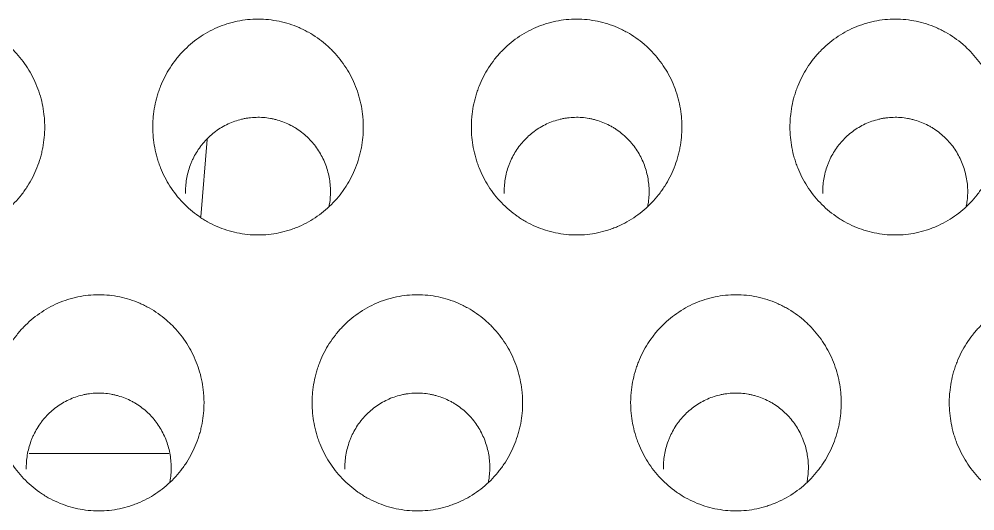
# Model space of a CAD drawing. Header units: inches. Extents: x 3778 to 56227, y -16914 to 35091.
# Drawn here: x 42850.59 to 42859.56, y -12653.51 to -12648.89 of the extents above; entities that cross this region are included whole.
import ezdxf

# ---------------------------------------------------------------- set-up
doc = ezdxf.new("R2010")
doc.units = ezdxf.units.IN
doc.header["$LTSCALE"] = 100
doc.header["$MEASUREMENT"] = 0
doc.layers.add('2-con', color=2, linetype='Continuous')
doc.layers.add('mark-B', color=2, linetype='Continuous', lineweight=20)

# ---------------------------------------------------------------- blocks, each defined once
blk = doc.blocks.new('무풍1WAY 대형')
at = {"layer": 'mark-B'}
for p, q in [((-166.6375, -425.9843), (-167.9483, -425.9843)), ((-168.2466, -428.2032), (-168.3062, -428.9289))]:
    blk.add_line(p, q, dxfattribs=at)
for points, knots in [([(-176.2529, -425.4454), (-176.3194, -425.4454), (-176.3847, -425.4522), (-176.481, -425.4723), (-176.5128, -425.4806), (-176.5601, -425.4956), (-176.5759, -425.5011), (-176.6068, -425.5127), (-176.6221, -425.5189), (-176.6975, -425.5516), (-176.7546, -425.5835), (-176.8354, -425.6401), (-176.8617, -425.6605), (-176.9115, -425.7033), (-176.9589, -425.7483), (-177.0016, -425.7976), (-177.0318, -425.8362), (-177.0416, -425.8493), (-177.0606, -425.8761), (-177.0698, -425.8898), (-177.114, -425.9591), (-177.1435, -426.0171), (-177.1794, -426.1077), (-177.1899, -426.1386), (-177.2036, -426.1857), (-177.2078, -426.2016), (-177.2154, -426.2335), (-177.2189, -426.2495), (-177.234, -426.3295), (-177.2401, -426.394), (-177.2401, -426.4753), (-177.2397, -426.4916), (-177.2382, -426.5242), (-177.237, -426.5406), (-177.2324, -426.5896), (-177.2278, -426.6218), (-177.2096, -426.7175), (-177.1916, -426.7797), (-177.1556, -426.8709), (-177.1419, -426.901), (-177.1122, -426.9592), (-177.096, -426.9874), (-177.0436, -427.0696), (-177.0035, -427.1209), (-176.9465, -427.1805), (-176.9348, -427.1922), (-176.911, -427.2148), (-176.8745, -427.2477), (-176.8101, -427.2977), (-176.7547, -427.3325), (-176.7117, -427.3566), (-176.6972, -427.3643), (-176.6675, -427.3791), (-176.6524, -427.386), (-176.5768, -427.4189), (-176.5144, -427.4387), (-176.418, -427.4589), (-176.3854, -427.464), (-176.3192, -427.4709), (-176.2863, -427.4726), (-176.1877, -427.4726), (-176.1225, -427.466), (-176.0414, -427.4492), (-176.0252, -427.4454), (-175.9932, -427.4371), (-175.9456, -427.4233), (-175.8689, -427.3946), (-175.8101, -427.3656), (-175.7526, -427.3335), (-175.7244, -427.3158), (-175.6435, -427.2593), (-175.594, -427.2168), (-175.5374, -427.1577), (-175.5264, -427.1456), (-175.5048, -427.1208), (-175.4943, -427.108), (-175.4638, -427.0692), (-175.4449, -427.0425), (-175.3923, -426.9602), (-175.3627, -426.9022), (-175.3324, -426.826), (-175.3267, -426.8106), (-175.3161, -426.7796), (-175.3014, -426.7329), (-175.2825, -426.6539), (-175.2734, -426.5897), (-175.2688, -426.5411), (-175.2676, -426.5248), (-175.2661, -426.4921), (-175.2657, -426.4757), (-175.2657, -426.3938), (-175.2718, -426.3293), (-175.2899, -426.2337), (-175.2974, -426.2021), (-175.3111, -426.1549), (-175.316, -426.1392), (-175.3266, -426.1082), (-175.3323, -426.0928), (-175.3623, -426.017), (-175.3918, -425.9592), (-175.4443, -425.8767), (-175.4631, -425.85), (-175.5038, -425.798), (-175.5253, -425.7732), (-175.5929, -425.7024), (-175.6423, -425.6598), (-175.7095, -425.6127), (-175.7232, -425.6035), (-175.7512, -425.5859), (-175.7655, -425.5774), (-175.8086, -425.5533), (-175.8379, -425.5387), (-175.9279, -425.4996), (-175.9904, -425.4795), (-176.1206, -425.4522), (-176.1864, -425.4454), (-176.2529, -425.4454)], [0, 0, 0, 0, 0.03125, 0.03125, 0.046875, 0.046875, 0.054688, 0.054688, 0.0625, 0.0625, 0.09375, 0.09375, 0.109375, 0.109375, 0.125, 0.140625, 0.140625, 0.148437, 0.148437, 0.15625, 0.15625, 0.1875, 0.1875, 0.203125, 0.203125, 0.210937, 0.210937, 0.21875, 0.21875, 0.25, 0.25, 0.257812, 0.257812, 0.265625, 0.265625, 0.28125, 0.28125, 0.3125, 0.3125, 0.328125, 0.328125, 0.34375, 0.34375, 0.375, 0.375, 0.382812, 0.382812, 0.390625, 0.40625, 0.421875, 0.421875, 0.429687, 0.429687, 0.4375, 0.4375, 0.46875, 0.46875, 0.484375, 0.484375, 0.5, 0.5, 0.53125, 0.53125, 0.539063, 0.539063, 0.546875, 0.5625, 0.578125, 0.578125, 0.59375, 0.59375, 0.625, 0.625, 0.632813, 0.632813, 0.640625, 0.640625, 0.65625, 0.65625, 0.6875, 0.6875, 0.695313, 0.695313, 0.703125, 0.71875, 0.734375, 0.734375, 0.742188, 0.742188, 0.75, 0.75, 0.78125, 0.78125, 0.796875, 0.796875, 0.804688, 0.804688, 0.8125, 0.8125, 0.84375, 0.84375, 0.859375, 0.859375, 0.875, 0.875, 0.90625, 0.90625, 0.914063, 0.914063, 0.921875, 0.921875, 0.9375, 0.9375, 0.96875, 0.96875, 1, 1, 1, 1]), ([(-173.2653, -425.4454), (-173.3318, -425.4454), (-173.3972, -425.4522), (-173.4935, -425.4723), (-173.5253, -425.4806), (-173.5726, -425.4956), (-173.5883, -425.5011), (-173.6193, -425.5127), (-173.6346, -425.5189), (-173.71, -425.5516), (-173.767, -425.5835), (-173.8479, -425.6401), (-173.8741, -425.6605), (-173.9239, -425.7033), (-173.9714, -425.7483), (-174.014, -425.7976), (-174.0443, -425.8362), (-174.0541, -425.8493), (-174.073, -425.8761), (-174.0822, -425.8898), (-174.1265, -425.9591), (-174.156, -426.0171), (-174.1919, -426.1077), (-174.2024, -426.1386), (-174.2161, -426.1857), (-174.2203, -426.2016), (-174.2279, -426.2335), (-174.2313, -426.2495), (-174.2465, -426.3295), (-174.2525, -426.394), (-174.2526, -426.4753), (-174.2522, -426.4916), (-174.2506, -426.5242), (-174.2495, -426.5406), (-174.2449, -426.5896), (-174.2403, -426.6218), (-174.2221, -426.7175), (-174.2041, -426.7797), (-174.168, -426.8709), (-174.1544, -426.901), (-174.1246, -426.9592), (-174.1085, -426.9874), (-174.056, -427.0696), (-174.0159, -427.1209), (-173.959, -427.1805), (-173.9473, -427.1922), (-173.9234, -427.2148), (-173.8869, -427.2477), (-173.8225, -427.2977), (-173.7672, -427.3325), (-173.7242, -427.3566), (-173.7096, -427.3643), (-173.6799, -427.3791), (-173.6649, -427.386), (-173.5892, -427.4189), (-173.5268, -427.4387), (-173.4304, -427.4589), (-173.3979, -427.464), (-173.3317, -427.4709), (-173.2987, -427.4726), (-173.2002, -427.4726), (-173.1349, -427.466), (-173.0539, -427.4492), (-173.0377, -427.4454), (-173.0056, -427.4371), (-172.9581, -427.4233), (-172.8813, -427.3946), (-172.8225, -427.3656), (-172.7651, -427.3335), (-172.7369, -427.3158), (-172.6559, -427.2593), (-172.6064, -427.2168), (-172.5499, -427.1577), (-172.5388, -427.1456), (-172.5173, -427.1208), (-172.5068, -427.108), (-172.4763, -427.0692), (-172.4574, -427.0425), (-172.4048, -426.9602), (-172.3751, -426.9022), (-172.3449, -426.826), (-172.3392, -426.8106), (-172.3286, -426.7796), (-172.3138, -426.7329), (-172.295, -426.6539), (-172.2858, -426.5897), (-172.2812, -426.5411), (-172.2801, -426.5248), (-172.2785, -426.4921), (-172.2781, -426.4757), (-172.2781, -426.3938), (-172.2842, -426.3293), (-172.3023, -426.2337), (-172.3099, -426.2021), (-172.3235, -426.1549), (-172.3284, -426.1392), (-172.3391, -426.1082), (-172.3447, -426.0928), (-172.3747, -426.017), (-172.4042, -425.9592), (-172.4567, -425.8767), (-172.4756, -425.85), (-172.5163, -425.798), (-172.5378, -425.7732), (-172.6054, -425.7024), (-172.6547, -425.6598), (-172.7219, -425.6127), (-172.7357, -425.6035), (-172.7637, -425.5859), (-172.7779, -425.5774), (-172.821, -425.5533), (-172.8504, -425.5387), (-172.9404, -425.4996), (-173.0029, -425.4795), (-173.133, -425.4522), (-173.1988, -425.4454), (-173.2653, -425.4454)], [0, 0, 0, 0, 0.03125, 0.03125, 0.046875, 0.046875, 0.054687, 0.054687, 0.0625, 0.0625, 0.09375, 0.09375, 0.109375, 0.109375, 0.125, 0.140625, 0.140625, 0.148438, 0.148438, 0.15625, 0.15625, 0.1875, 0.1875, 0.203125, 0.203125, 0.210938, 0.210938, 0.21875, 0.21875, 0.25, 0.25, 0.257813, 0.257813, 0.265625, 0.265625, 0.28125, 0.28125, 0.3125, 0.3125, 0.328125, 0.328125, 0.34375, 0.34375, 0.375, 0.375, 0.382813, 0.382813, 0.390625, 0.40625, 0.421875, 0.421875, 0.429688, 0.429688, 0.4375, 0.4375, 0.46875, 0.46875, 0.484375, 0.484375, 0.5, 0.5, 0.53125, 0.53125, 0.539063, 0.539063, 0.546875, 0.5625, 0.578125, 0.578125, 0.59375, 0.59375, 0.625, 0.625, 0.632813, 0.632813, 0.640625, 0.640625, 0.65625, 0.65625, 0.6875, 0.6875, 0.695313, 0.695313, 0.703125, 0.71875, 0.734375, 0.734375, 0.742188, 0.742188, 0.75, 0.75, 0.78125, 0.78125, 0.796875, 0.796875, 0.804688, 0.804688, 0.8125, 0.8125, 0.84375, 0.84375, 0.859375, 0.859375, 0.875, 0.875, 0.90625, 0.90625, 0.914063, 0.914063, 0.921875, 0.921875, 0.9375, 0.9375, 0.96875, 0.96875, 1, 1, 1, 1]), ([(-170.2778, -425.4454), (-170.3443, -425.4454), (-170.4096, -425.4522), (-170.5059, -425.4723), (-170.5378, -425.4806), (-170.585, -425.4956), (-170.6008, -425.5011), (-170.6317, -425.5127), (-170.647, -425.5189), (-170.7224, -425.5516), (-170.7795, -425.5835), (-170.8603, -425.6401), (-170.8866, -425.6605), (-170.9364, -425.7033), (-170.9838, -425.7483), (-171.0265, -425.7976), (-171.0567, -425.8362), (-171.0665, -425.8493), (-171.0855, -425.8761), (-171.0947, -425.8898), (-171.1389, -425.9591), (-171.1684, -426.0171), (-171.2043, -426.1077), (-171.2149, -426.1386), (-171.2285, -426.1857), (-171.2327, -426.2016), (-171.2404, -426.2335), (-171.2438, -426.2495), (-171.2589, -426.3295), (-171.265, -426.394), (-171.265, -426.4753), (-171.2646, -426.4916), (-171.2631, -426.5242), (-171.2619, -426.5406), (-171.2573, -426.5896), (-171.2527, -426.6218), (-171.2345, -426.7175), (-171.2165, -426.7797), (-171.1805, -426.8709), (-171.1668, -426.901), (-171.1371, -426.9592), (-171.1209, -426.9874), (-171.0685, -427.0696), (-171.0284, -427.1209), (-170.9714, -427.1805), (-170.9597, -427.1922), (-170.9359, -427.2148), (-170.8994, -427.2477), (-170.835, -427.2977), (-170.7796, -427.3325), (-170.7366, -427.3566), (-170.7221, -427.3643), (-170.6924, -427.3791), (-170.6773, -427.386), (-170.6017, -427.4189), (-170.5393, -427.4387), (-170.4429, -427.4589), (-170.4103, -427.464), (-170.3442, -427.4709), (-170.3112, -427.4726), (-170.2126, -427.4726), (-170.1474, -427.466), (-170.0664, -427.4492), (-170.0501, -427.4454), (-170.0181, -427.4371), (-169.9706, -427.4233), (-169.8938, -427.3946), (-169.835, -427.3656), (-169.7775, -427.3335), (-169.7493, -427.3158), (-169.6684, -427.2593), (-169.6189, -427.2168), (-169.5623, -427.1577), (-169.5513, -427.1456), (-169.5297, -427.1208), (-169.5192, -427.108), (-169.4887, -427.0692), (-169.4698, -427.0425), (-169.4172, -426.9602), (-169.3876, -426.9022), (-169.3574, -426.826), (-169.3516, -426.8106), (-169.341, -426.7796), (-169.3263, -426.7329), (-169.3074, -426.6539), (-169.2983, -426.5897), (-169.2937, -426.5411), (-169.2925, -426.5248), (-169.291, -426.4921), (-169.2906, -426.4757), (-169.2906, -426.3938), (-169.2967, -426.3293), (-169.3148, -426.2337), (-169.3223, -426.2021), (-169.336, -426.1549), (-169.3409, -426.1392), (-169.3515, -426.1082), (-169.3572, -426.0928), (-169.3872, -426.017), (-169.4167, -425.9592), (-169.4692, -425.8767), (-169.4881, -425.85), (-169.5287, -425.798), (-169.5502, -425.7732), (-169.6178, -425.7024), (-169.6672, -425.6598), (-169.7344, -425.6127), (-169.7481, -425.6035), (-169.7761, -425.5859), (-169.7904, -425.5774), (-169.8335, -425.5533), (-169.8628, -425.5387), (-169.9528, -425.4996), (-170.0153, -425.4795), (-170.1455, -425.4522), (-170.2113, -425.4454), (-170.2778, -425.4454)], [0, 0, 0, 0, 0.03125, 0.03125, 0.046875, 0.046875, 0.054688, 0.054688, 0.0625, 0.0625, 0.09375, 0.09375, 0.109375, 0.109375, 0.125, 0.140625, 0.140625, 0.148438, 0.148438, 0.15625, 0.15625, 0.1875, 0.1875, 0.203125, 0.203125, 0.210938, 0.210938, 0.21875, 0.21875, 0.25, 0.25, 0.257813, 0.257813, 0.265625, 0.265625, 0.28125, 0.28125, 0.3125, 0.3125, 0.328125, 0.328125, 0.34375, 0.34375, 0.375, 0.375, 0.382813, 0.382813, 0.390625, 0.40625, 0.421875, 0.421875, 0.429688, 0.429688, 0.4375, 0.4375, 0.46875, 0.46875, 0.484375, 0.484375, 0.5, 0.5, 0.53125, 0.53125, 0.539063, 0.539063, 0.546875, 0.5625, 0.578125, 0.578125, 0.59375, 0.59375, 0.625, 0.625, 0.632813, 0.632813, 0.640625, 0.640625, 0.65625, 0.65625, 0.6875, 0.6875, 0.695313, 0.695313, 0.703125, 0.71875, 0.734375, 0.734375, 0.742188, 0.742188, 0.75, 0.75, 0.78125, 0.78125, 0.796875, 0.796875, 0.804688, 0.804688, 0.8125, 0.8125, 0.84375, 0.84375, 0.859375, 0.859375, 0.875, 0.875, 0.90625, 0.90625, 0.914063, 0.914063, 0.921875, 0.921875, 0.9375, 0.9375, 0.96875, 0.96875, 1, 1, 1, 1]), ([(-167.2902, -425.4454), (-167.3567, -425.4454), (-167.4221, -425.4522), (-167.5184, -425.4723), (-167.5502, -425.4806), (-167.5975, -425.4956), (-167.6132, -425.5011), (-167.6442, -425.5127), (-167.6595, -425.5189), (-167.7349, -425.5516), (-167.7919, -425.5835), (-167.8728, -425.6401), (-167.899, -425.6605), (-167.9489, -425.7033), (-167.9963, -425.7483), (-168.0389, -425.7976), (-168.0692, -425.8362), (-168.079, -425.8493), (-168.0979, -425.8761), (-168.1071, -425.8898), (-168.1514, -425.9591), (-168.1809, -426.0171), (-168.2168, -426.1077), (-168.2273, -426.1386), (-168.241, -426.1857), (-168.2452, -426.2016), (-168.2528, -426.2335), (-168.2562, -426.2495), (-168.2714, -426.3295), (-168.2774, -426.394), (-168.2775, -426.4753), (-168.2771, -426.4916), (-168.2755, -426.5242), (-168.2744, -426.5406), (-168.2698, -426.5896), (-168.2652, -426.6218), (-168.247, -426.7175), (-168.229, -426.7797), (-168.1929, -426.8709), (-168.1793, -426.901), (-168.1495, -426.9592), (-168.1334, -426.9874), (-168.0809, -427.0696), (-168.0408, -427.1209), (-167.9839, -427.1805), (-167.9722, -427.1922), (-167.9483, -427.2148), (-167.9118, -427.2477), (-167.8474, -427.2977), (-167.7921, -427.3325), (-167.7491, -427.3566), (-167.7345, -427.3643), (-167.7049, -427.3791), (-167.6898, -427.386), (-167.6141, -427.4189), (-167.5517, -427.4387), (-167.4554, -427.4589), (-167.4228, -427.464), (-167.3566, -427.4709), (-167.3236, -427.4726), (-167.2251, -427.4726), (-167.1598, -427.466), (-167.0788, -427.4492), (-167.0626, -427.4454), (-167.0306, -427.4371), (-166.983, -427.4233), (-166.9063, -427.3946), (-166.8475, -427.3656), (-166.79, -427.3335), (-166.7618, -427.3158), (-166.6808, -427.2593), (-166.6313, -427.2168), (-166.5748, -427.1577), (-166.5637, -427.1456), (-166.5422, -427.1208), (-166.5317, -427.108), (-166.5012, -427.0692), (-166.4823, -427.0425), (-166.4297, -426.9602), (-166.4, -426.9022), (-166.3698, -426.826), (-166.3641, -426.8106), (-166.3535, -426.7796), (-166.3388, -426.7329), (-166.3199, -426.6539), (-166.3107, -426.5897), (-166.3061, -426.5411), (-166.305, -426.5248), (-166.3034, -426.4921), (-166.303, -426.4757), (-166.303, -426.3938), (-166.3091, -426.3293), (-166.3272, -426.2337), (-166.3348, -426.2021), (-166.3484, -426.1549), (-166.3534, -426.1392), (-166.364, -426.1082), (-166.3696, -426.0928), (-166.3996, -426.017), (-166.4291, -425.9592), (-166.4816, -425.8767), (-166.5005, -425.85), (-166.5412, -425.798), (-166.5627, -425.7732), (-166.6303, -425.7024), (-166.6796, -425.6598), (-166.7468, -425.6127), (-166.7606, -425.6035), (-166.7886, -425.5859), (-166.8028, -425.5774), (-166.8459, -425.5533), (-166.8753, -425.5387), (-166.9653, -425.4996), (-167.0278, -425.4795), (-167.1579, -425.4522), (-167.2237, -425.4454), (-167.2902, -425.4454)], [0, 0, 0, 0, 0.03125, 0.03125, 0.046875, 0.046875, 0.054688, 0.054688, 0.0625, 0.0625, 0.09375, 0.09375, 0.109375, 0.109375, 0.125, 0.140625, 0.140625, 0.148438, 0.148438, 0.15625, 0.15625, 0.1875, 0.1875, 0.203125, 0.203125, 0.210938, 0.210938, 0.21875, 0.21875, 0.25, 0.25, 0.257813, 0.257813, 0.265625, 0.265625, 0.28125, 0.28125, 0.3125, 0.3125, 0.328125, 0.328125, 0.34375, 0.34375, 0.375, 0.375, 0.382813, 0.382813, 0.390625, 0.40625, 0.421875, 0.421875, 0.429688, 0.429688, 0.4375, 0.4375, 0.46875, 0.46875, 0.484375, 0.484375, 0.5, 0.5, 0.53125, 0.53125, 0.539063, 0.539063, 0.546875, 0.5625, 0.578125, 0.578125, 0.59375, 0.59375, 0.625, 0.625, 0.632812, 0.632812, 0.640625, 0.640625, 0.65625, 0.65625, 0.6875, 0.6875, 0.695312, 0.695312, 0.703125, 0.71875, 0.734375, 0.734375, 0.742187, 0.742187, 0.75, 0.75, 0.78125, 0.78125, 0.796875, 0.796875, 0.804687, 0.804687, 0.8125, 0.8125, 0.84375, 0.84375, 0.859375, 0.859375, 0.875, 0.875, 0.90625, 0.90625, 0.914062, 0.914062, 0.921875, 0.921875, 0.9375, 0.9375, 0.96875, 0.96875, 1, 1, 1, 1]), ([(-173.9319, -425.7179), (-173.9331, -425.7243), (-173.9343, -425.7307), (-173.9425, -425.7812), (-173.9456, -425.8257), (-173.9439, -425.8931), (-173.9423, -425.9158), (-173.937, -425.9604), (-173.9333, -425.9824), (-173.9191, -426.0479), (-173.9056, -426.0906), (-173.8701, -426.174), (-173.8486, -426.2133), (-173.811, -426.2691), (-173.7975, -426.2871), (-173.7759, -426.3132), (-173.7684, -426.3218), (-173.7531, -426.3385), (-173.7453, -426.3467), (-173.7052, -426.3864), (-173.6704, -426.4148), (-173.6232, -426.4459), (-173.6136, -426.4519), (-173.5939, -426.4635), (-173.584, -426.469), (-173.5538, -426.4848), (-173.5127, -426.5037), (-173.4594, -426.522), (-173.4265, -426.5306), (-173.4043, -426.5357), (-173.3931, -426.538), (-173.3369, -426.5481), (-173.2918, -426.5514), (-173.2241, -426.5495), (-173.2015, -426.5477), (-173.1675, -426.5432), (-173.1562, -426.5414), (-173.1338, -426.5373), (-173.1227, -426.5349), (-173.0677, -426.5218), (-173.0252, -426.507), (-172.9636, -426.4783), (-172.9434, -426.4675), (-172.9044, -426.4443), (-172.8857, -426.4318), (-172.8316, -426.3917), (-172.7983, -426.3615), (-172.7602, -426.3194), (-172.7528, -426.3108), (-172.7384, -426.2934), (-172.7315, -426.2845), (-172.7115, -426.2574), (-172.6866, -426.2203), (-172.66, -426.171), (-172.6462, -426.1403), (-172.6374, -426.1195), (-172.6333, -426.1089), (-172.6139, -426.056), (-172.5914, -425.9699), (-172.5851, -425.8809), (-172.5861, -425.8357)], [0, 0, 0, 0, 0.008485, 0.008485, 0.06681, 0.06681, 0.095972, 0.095972, 0.125134, 0.125134, 0.183458, 0.183458, 0.241783, 0.241783, 0.270945, 0.270945, 0.285526, 0.285526, 0.300107, 0.300107, 0.358432, 0.358432, 0.373013, 0.373013, 0.387594, 0.387594, 0.416756, 0.445918, 0.460499, 0.460499, 0.47508, 0.47508, 0.533405, 0.533405, 0.562567, 0.562567, 0.577148, 0.577148, 0.591729, 0.591729, 0.650054, 0.650054, 0.679216, 0.679216, 0.708378, 0.708378, 0.766702, 0.766702, 0.781283, 0.781283, 0.795865, 0.795865, 0.825027, 0.854189, 0.86877, 0.86877, 0.883351, 0.883351, 0.941676, 1, 1, 1, 1]), ([(-170.9444, -425.7179), (-170.9456, -425.7243), (-170.9467, -425.7307), (-170.955, -425.7812), (-170.9581, -425.8257), (-170.9564, -425.8931), (-170.9548, -425.9158), (-170.9494, -425.9604), (-170.9457, -425.9824), (-170.9315, -426.0479), (-170.918, -426.0906), (-170.8825, -426.174), (-170.8611, -426.2133), (-170.8234, -426.2691), (-170.81, -426.2871), (-170.7884, -426.3132), (-170.7809, -426.3218), (-170.7656, -426.3385), (-170.7577, -426.3467), (-170.7177, -426.3864), (-170.6828, -426.4148), (-170.6356, -426.4459), (-170.626, -426.4519), (-170.6064, -426.4635), (-170.5964, -426.469), (-170.5662, -426.4848), (-170.5252, -426.5037), (-170.4718, -426.522), (-170.4389, -426.5306), (-170.4168, -426.5357), (-170.4056, -426.538), (-170.3493, -426.5481), (-170.3043, -426.5514), (-170.2365, -426.5495), (-170.2139, -426.5477), (-170.18, -426.5432), (-170.1687, -426.5414), (-170.1463, -426.5373), (-170.1352, -426.5349), (-170.0802, -426.5218), (-170.0376, -426.507), (-169.9761, -426.4783), (-169.9558, -426.4675), (-169.9169, -426.4443), (-169.8981, -426.4318), (-169.844, -426.3917), (-169.8107, -426.3615), (-169.7726, -426.3194), (-169.7652, -426.3108), (-169.7509, -426.2934), (-169.744, -426.2845), (-169.7239, -426.2574), (-169.699, -426.2203), (-169.6725, -426.171), (-169.6586, -426.1403), (-169.6499, -426.1195), (-169.6457, -426.1089), (-169.6263, -426.056), (-169.6039, -425.9699), (-169.5975, -425.8809), (-169.5986, -425.8357)], [0, 0, 0, 0, 0.008485, 0.008485, 0.06681, 0.06681, 0.095972, 0.095972, 0.125134, 0.125134, 0.183458, 0.183458, 0.241783, 0.241783, 0.270945, 0.270945, 0.285526, 0.285526, 0.300107, 0.300107, 0.358432, 0.358432, 0.373013, 0.373013, 0.387594, 0.387594, 0.416756, 0.445918, 0.460499, 0.460499, 0.47508, 0.47508, 0.533405, 0.533405, 0.562567, 0.562567, 0.577148, 0.577148, 0.591729, 0.591729, 0.650054, 0.650054, 0.679216, 0.679216, 0.708378, 0.708378, 0.766702, 0.766702, 0.781283, 0.781283, 0.795865, 0.795865, 0.825027, 0.854189, 0.86877, 0.86877, 0.883351, 0.883351, 0.941676, 1, 1, 1, 1]), ([(-167.9568, -425.7179), (-167.958, -425.7243), (-167.9592, -425.7307), (-167.9674, -425.7812), (-167.9705, -425.8257), (-167.9688, -425.8931), (-167.9672, -425.9158), (-167.9619, -425.9604), (-167.9582, -425.9824), (-167.944, -426.0479), (-167.9305, -426.0906), (-167.895, -426.174), (-167.8735, -426.2133), (-167.8359, -426.2691), (-167.8224, -426.2871), (-167.8008, -426.3132), (-167.7933, -426.3218), (-167.778, -426.3385), (-167.7702, -426.3467), (-167.7301, -426.3864), (-167.6953, -426.4148), (-167.6481, -426.4459), (-167.6385, -426.4519), (-167.6189, -426.4635), (-167.6089, -426.469), (-167.5787, -426.4848), (-167.5376, -426.5037), (-167.4843, -426.522), (-167.4514, -426.5306), (-167.4292, -426.5357), (-167.418, -426.538), (-167.3618, -426.5481), (-167.3167, -426.5514), (-167.249, -426.5495), (-167.2264, -426.5477), (-167.1924, -426.5432), (-167.1811, -426.5414), (-167.1587, -426.5373), (-167.1476, -426.5349), (-167.0926, -426.5218), (-167.0501, -426.507), (-166.9885, -426.4783), (-166.9683, -426.4675), (-166.9293, -426.4443), (-166.9106, -426.4318), (-166.8565, -426.3917), (-166.8232, -426.3615), (-166.7851, -426.3194), (-166.7777, -426.3108), (-166.7633, -426.2934), (-166.7564, -426.2845), (-166.7364, -426.2574), (-166.7115, -426.2203), (-166.6849, -426.171), (-166.6711, -426.1403), (-166.6623, -426.1195), (-166.6582, -426.1089), (-166.6388, -426.056), (-166.6163, -425.9699), (-166.61, -425.8809), (-166.611, -425.8357)], [0, 0, 0, 0, 0.008485, 0.008485, 0.06681, 0.06681, 0.095972, 0.095972, 0.125134, 0.125134, 0.183458, 0.183458, 0.241783, 0.241783, 0.270945, 0.270945, 0.285526, 0.285526, 0.300107, 0.300107, 0.358432, 0.358432, 0.373013, 0.373013, 0.387594, 0.387594, 0.416756, 0.445918, 0.460499, 0.460499, 0.47508, 0.47508, 0.533405, 0.533405, 0.562567, 0.562567, 0.577148, 0.577148, 0.591729, 0.591729, 0.650054, 0.650054, 0.679216, 0.679216, 0.708378, 0.708378, 0.766702, 0.766702, 0.781283, 0.781283, 0.795865, 0.795865, 0.825027, 0.854189, 0.86877, 0.86877, 0.883351, 0.883351, 0.941676, 1, 1, 1, 1]), ([(-174.7591, -428.0332), (-174.8256, -428.0332), (-174.8909, -428.04), (-174.9872, -428.06), (-175.019, -428.0683), (-175.0663, -428.0833), (-175.082, -428.0888), (-175.113, -428.1003), (-175.1282, -428.1065), (-175.2036, -428.1392), (-175.2607, -428.1711), (-175.3415, -428.2275), (-175.3677, -428.2479), (-175.4176, -428.2907), (-175.465, -428.3357), (-175.5077, -428.3849), (-175.5379, -428.4234), (-175.5477, -428.4365), (-175.5667, -428.4633), (-175.5759, -428.477), (-175.6201, -428.5462), (-175.6497, -428.6042), (-175.6856, -428.6947), (-175.6961, -428.7255), (-175.7098, -428.7726), (-175.714, -428.7885), (-175.7216, -428.8204), (-175.725, -428.8363), (-175.7402, -428.9163), (-175.7463, -428.9808), (-175.7463, -429.062), (-175.7459, -429.0783), (-175.7444, -429.1109), (-175.7432, -429.1273), (-175.7386, -429.1762), (-175.734, -429.2084), (-175.7158, -429.304), (-175.6978, -429.3662), (-175.6617, -429.4573), (-175.6481, -429.4873), (-175.6183, -429.5455), (-175.6021, -429.5737), (-175.5497, -429.6558), (-175.5096, -429.707), (-175.4526, -429.7666), (-175.4409, -429.7782), (-175.4171, -429.8008), (-175.3806, -429.8337), (-175.3162, -429.8837), (-175.2608, -429.9184), (-175.2178, -429.9425), (-175.2032, -429.9502), (-175.1736, -429.9648), (-175.1585, -429.9718), (-175.0829, -430.0046), (-175.0205, -430.0244), (-174.9242, -430.0445), (-174.8916, -430.0496), (-174.8254, -430.0565), (-174.7925, -430.0582), (-174.694, -430.0583), (-174.6287, -430.0516), (-174.5477, -430.0349), (-174.5315, -430.0311), (-174.4995, -430.0227), (-174.452, -430.009), (-174.3752, -429.9804), (-174.3165, -429.9514), (-174.259, -429.9194), (-174.2308, -429.9017), (-174.1499, -429.8453), (-174.1003, -429.8028), (-174.0438, -429.7438), (-174.0327, -429.7317), (-174.0112, -429.7069), (-174.0007, -429.6942), (-173.9702, -429.6554), (-173.9513, -429.6287), (-173.8986, -429.5465), (-173.869, -429.4886), (-173.8387, -429.4125), (-173.833, -429.397), (-173.8224, -429.366), (-173.8077, -429.3194), (-173.7888, -429.2405), (-173.7796, -429.1763), (-173.775, -429.1277), (-173.7739, -429.1115), (-173.7723, -429.0788), (-173.7719, -429.0624), (-173.7719, -428.9806), (-173.778, -428.9161), (-173.7962, -428.8206), (-173.8037, -428.789), (-173.8173, -428.7419), (-173.8223, -428.7262), (-173.8329, -428.6952), (-173.8386, -428.6798), (-173.8686, -428.604), (-173.8981, -428.5463), (-173.9506, -428.4639), (-173.9695, -428.4372), (-174.0102, -428.3853), (-174.0317, -428.3605), (-174.0993, -428.2898), (-174.1486, -428.2473), (-174.2159, -428.2002), (-174.2296, -428.1911), (-174.2576, -428.1735), (-174.2718, -428.165), (-174.3149, -428.1409), (-174.3443, -428.1264), (-174.4342, -428.0873), (-174.4967, -428.0673), (-174.6268, -428.04), (-174.6926, -428.0332), (-174.7591, -428.0332)], [0, 0, 0, 0, 0.03125, 0.03125, 0.046875, 0.046875, 0.054688, 0.054688, 0.0625, 0.0625, 0.09375, 0.09375, 0.109375, 0.109375, 0.125, 0.140625, 0.140625, 0.148438, 0.148438, 0.15625, 0.15625, 0.1875, 0.1875, 0.203125, 0.203125, 0.210937, 0.210937, 0.21875, 0.21875, 0.25, 0.25, 0.257812, 0.257812, 0.265625, 0.265625, 0.28125, 0.28125, 0.3125, 0.3125, 0.328125, 0.328125, 0.34375, 0.34375, 0.375, 0.375, 0.382812, 0.382812, 0.390625, 0.40625, 0.421875, 0.421875, 0.429687, 0.429687, 0.4375, 0.4375, 0.46875, 0.46875, 0.484375, 0.484375, 0.5, 0.5, 0.53125, 0.53125, 0.539062, 0.539062, 0.546875, 0.5625, 0.578125, 0.578125, 0.59375, 0.59375, 0.625, 0.625, 0.632812, 0.632812, 0.640625, 0.640625, 0.65625, 0.65625, 0.6875, 0.6875, 0.695312, 0.695312, 0.703125, 0.71875, 0.734375, 0.734375, 0.742187, 0.742187, 0.75, 0.75, 0.78125, 0.78125, 0.796875, 0.796875, 0.804687, 0.804687, 0.8125, 0.8125, 0.84375, 0.84375, 0.859375, 0.859375, 0.875, 0.875, 0.90625, 0.90625, 0.914062, 0.914062, 0.921875, 0.921875, 0.9375, 0.9375, 0.96875, 0.96875, 1, 1, 1, 1]), ([(-171.7716, -428.0332), (-171.838, -428.0332), (-171.9034, -428.04), (-171.9996, -428.06), (-172.0314, -428.0683), (-172.0787, -428.0833), (-172.0944, -428.0888), (-172.1254, -428.1003), (-172.1407, -428.1065), (-172.216, -428.1392), (-172.2731, -428.1711), (-172.3539, -428.2275), (-172.3802, -428.2479), (-172.43, -428.2907), (-172.4774, -428.3357), (-172.5201, -428.3849), (-172.5504, -428.4234), (-172.5602, -428.4365), (-172.5791, -428.4633), (-172.5884, -428.477), (-172.6326, -428.5462), (-172.6621, -428.6042), (-172.698, -428.6947), (-172.7086, -428.7255), (-172.7222, -428.7726), (-172.7265, -428.7885), (-172.7341, -428.8204), (-172.7375, -428.8363), (-172.7527, -428.9163), (-172.7587, -428.9808), (-172.7587, -429.062), (-172.7584, -429.0783), (-172.7568, -429.1109), (-172.7557, -429.1273), (-172.7511, -429.1762), (-172.7465, -429.2084), (-172.7282, -429.304), (-172.7102, -429.3662), (-172.6742, -429.4573), (-172.6605, -429.4873), (-172.6308, -429.5455), (-172.6146, -429.5737), (-172.5621, -429.6558), (-172.522, -429.707), (-172.4651, -429.7666), (-172.4533, -429.7782), (-172.4295, -429.8008), (-172.393, -429.8337), (-172.3286, -429.8837), (-172.2733, -429.9184), (-172.2303, -429.9425), (-172.2157, -429.9502), (-172.186, -429.9648), (-172.171, -429.9718), (-172.0953, -430.0046), (-172.033, -430.0244), (-171.9366, -430.0445), (-171.904, -430.0496), (-171.8379, -430.0565), (-171.8049, -430.0582), (-171.7064, -430.0583), (-171.6412, -430.0516), (-171.5602, -430.0349), (-171.544, -430.0311), (-171.512, -430.0227), (-171.4644, -430.009), (-171.3877, -429.9804), (-171.3289, -429.9514), (-171.2714, -429.9194), (-171.2432, -429.9017), (-171.1623, -429.8453), (-171.1128, -429.8028), (-171.0562, -429.7438), (-171.0452, -429.7317), (-171.0236, -429.7069), (-171.0131, -429.6942), (-170.9826, -429.6554), (-170.9637, -429.6287), (-170.9111, -429.5465), (-170.8814, -429.4886), (-170.8512, -429.4125), (-170.8455, -429.397), (-170.8349, -429.366), (-170.8201, -429.3194), (-170.8012, -429.2405), (-170.7921, -429.1763), (-170.7875, -429.1277), (-170.7863, -429.1115), (-170.7848, -429.0788), (-170.7844, -429.0624), (-170.7844, -428.9806), (-170.7905, -428.9161), (-170.8086, -428.8206), (-170.8161, -428.789), (-170.8298, -428.7419), (-170.8347, -428.7262), (-170.8453, -428.6952), (-170.851, -428.6798), (-170.881, -428.604), (-170.9105, -428.5463), (-170.9631, -428.4639), (-170.9819, -428.4372), (-171.0226, -428.3853), (-171.0441, -428.3605), (-171.1117, -428.2898), (-171.1611, -428.2473), (-171.2283, -428.2002), (-171.242, -428.1911), (-171.2701, -428.1735), (-171.2843, -428.165), (-171.3274, -428.1409), (-171.3567, -428.1264), (-171.4467, -428.0873), (-171.5092, -428.0673), (-171.6393, -428.04), (-171.7051, -428.0332), (-171.7716, -428.0332)], [0, 0, 0, 0, 0.03125, 0.03125, 0.046875, 0.046875, 0.054687, 0.054687, 0.0625, 0.0625, 0.09375, 0.09375, 0.109375, 0.109375, 0.125, 0.140625, 0.140625, 0.148437, 0.148437, 0.15625, 0.15625, 0.1875, 0.1875, 0.203125, 0.203125, 0.210937, 0.210937, 0.21875, 0.21875, 0.25, 0.25, 0.257812, 0.257812, 0.265625, 0.265625, 0.28125, 0.28125, 0.3125, 0.3125, 0.328125, 0.328125, 0.34375, 0.34375, 0.375, 0.375, 0.382812, 0.382812, 0.390625, 0.40625, 0.421875, 0.421875, 0.429687, 0.429687, 0.4375, 0.4375, 0.46875, 0.46875, 0.484375, 0.484375, 0.5, 0.5, 0.53125, 0.53125, 0.539062, 0.539062, 0.546875, 0.5625, 0.578125, 0.578125, 0.59375, 0.59375, 0.625, 0.625, 0.632812, 0.632812, 0.640625, 0.640625, 0.65625, 0.65625, 0.6875, 0.6875, 0.695312, 0.695312, 0.703125, 0.71875, 0.734375, 0.734375, 0.742187, 0.742187, 0.75, 0.75, 0.78125, 0.78125, 0.796875, 0.796875, 0.804687, 0.804687, 0.8125, 0.8125, 0.84375, 0.84375, 0.859375, 0.859375, 0.875, 0.875, 0.90625, 0.90625, 0.914062, 0.914062, 0.921875, 0.921875, 0.9375, 0.9375, 0.96875, 0.96875, 1, 1, 1, 1]), ([(-168.784, -428.0332), (-168.8505, -428.0332), (-168.9158, -428.04), (-169.0121, -428.06), (-169.0439, -428.0683), (-169.0912, -428.0833), (-169.1069, -428.0888), (-169.1379, -428.1003), (-169.1531, -428.1065), (-169.2285, -428.1392), (-169.2856, -428.1711), (-169.3664, -428.2275), (-169.3926, -428.2479), (-169.4425, -428.2907), (-169.4899, -428.3357), (-169.5326, -428.3849), (-169.5628, -428.4234), (-169.5726, -428.4365), (-169.5916, -428.4633), (-169.6008, -428.477), (-169.6451, -428.5462), (-169.6746, -428.6042), (-169.7105, -428.6947), (-169.721, -428.7255), (-169.7347, -428.7726), (-169.7389, -428.7885), (-169.7465, -428.8204), (-169.75, -428.8363), (-169.7651, -428.9163), (-169.7712, -428.9808), (-169.7712, -429.062), (-169.7708, -429.0783), (-169.7693, -429.1109), (-169.7681, -429.1273), (-169.7635, -429.1762), (-169.7589, -429.2084), (-169.7407, -429.304), (-169.7227, -429.3662), (-169.6866, -429.4573), (-169.673, -429.4873), (-169.6432, -429.5455), (-169.627, -429.5737), (-169.5746, -429.6558), (-169.5345, -429.707), (-169.4775, -429.7666), (-169.4658, -429.7782), (-169.442, -429.8008), (-169.4055, -429.8337), (-169.3411, -429.8837), (-169.2857, -429.9184), (-169.2427, -429.9425), (-169.2281, -429.9502), (-169.1985, -429.9648), (-169.1834, -429.9718), (-169.1078, -430.0046), (-169.0454, -430.0244), (-168.9491, -430.0445), (-168.9165, -430.0496), (-168.8503, -430.0565), (-168.8174, -430.0582), (-168.7189, -430.0583), (-168.6536, -430.0516), (-168.5727, -430.0349), (-168.5564, -430.0311), (-168.5244, -430.0227), (-168.4769, -430.009), (-168.4001, -429.9804), (-168.3414, -429.9514), (-168.2839, -429.9194), (-168.2557, -429.9017), (-168.1748, -429.8453), (-168.1252, -429.8028), (-168.0687, -429.7438), (-168.0576, -429.7317), (-168.0361, -429.7069), (-168.0256, -429.6942), (-167.9951, -429.6554), (-167.9762, -429.6287), (-167.9235, -429.5465), (-167.8939, -429.4886), (-167.8637, -429.4125), (-167.8579, -429.397), (-167.8473, -429.366), (-167.8326, -429.3194), (-167.8137, -429.2405), (-167.8045, -429.1763), (-167.7999, -429.1277), (-167.7988, -429.1115), (-167.7972, -429.0788), (-167.7968, -429.0624), (-167.7968, -428.9806), (-167.8029, -428.9161), (-167.8211, -428.8206), (-167.8286, -428.789), (-167.8422, -428.7419), (-167.8472, -428.7262), (-167.8578, -428.6952), (-167.8635, -428.6798), (-167.8935, -428.604), (-167.923, -428.5463), (-167.9755, -428.4639), (-167.9944, -428.4372), (-168.0351, -428.3853), (-168.0566, -428.3605), (-168.1242, -428.2898), (-168.1735, -428.2473), (-168.2408, -428.2002), (-168.2545, -428.1911), (-168.2825, -428.1735), (-168.2967, -428.165), (-168.3398, -428.1409), (-168.3692, -428.1264), (-168.4591, -428.0873), (-168.5216, -428.0673), (-168.6517, -428.04), (-168.7175, -428.0332), (-168.784, -428.0332)], [0, 0, 0, 0, 0.03125, 0.03125, 0.046875, 0.046875, 0.054688, 0.054688, 0.0625, 0.0625, 0.09375, 0.09375, 0.109375, 0.109375, 0.125, 0.140625, 0.140625, 0.148438, 0.148438, 0.15625, 0.15625, 0.1875, 0.1875, 0.203125, 0.203125, 0.210937, 0.210937, 0.21875, 0.21875, 0.25, 0.25, 0.257812, 0.257812, 0.265625, 0.265625, 0.28125, 0.28125, 0.3125, 0.3125, 0.328125, 0.328125, 0.34375, 0.34375, 0.375, 0.375, 0.382812, 0.382812, 0.390625, 0.40625, 0.421875, 0.421875, 0.429687, 0.429687, 0.4375, 0.4375, 0.46875, 0.46875, 0.484375, 0.484375, 0.5, 0.5, 0.53125, 0.53125, 0.539062, 0.539062, 0.546875, 0.5625, 0.578125, 0.578125, 0.59375, 0.59375, 0.625, 0.625, 0.632812, 0.632812, 0.640625, 0.640625, 0.65625, 0.65625, 0.6875, 0.6875, 0.695312, 0.695312, 0.703125, 0.71875, 0.734375, 0.734375, 0.742187, 0.742187, 0.75, 0.75, 0.78125, 0.78125, 0.796875, 0.796875, 0.804687, 0.804687, 0.8125, 0.8125, 0.84375, 0.84375, 0.859375, 0.859375, 0.875, 0.875, 0.90625, 0.90625, 0.914062, 0.914062, 0.921875, 0.921875, 0.9375, 0.9375, 0.96875, 0.96875, 1, 1, 1, 1]), ([(-165.7965, -428.0332), (-165.863, -428.0332), (-165.9283, -428.04), (-166.0245, -428.06), (-166.0563, -428.0683), (-166.1036, -428.0833), (-166.1193, -428.0888), (-166.1503, -428.1003), (-166.1656, -428.1065), (-166.241, -428.1392), (-166.298, -428.1711), (-166.3788, -428.2275), (-166.4051, -428.2479), (-166.4549, -428.2907), (-166.5023, -428.3357), (-166.545, -428.3849), (-166.5753, -428.4234), (-166.5851, -428.4365), (-166.604, -428.4633), (-166.6133, -428.477), (-166.6575, -428.5462), (-166.687, -428.6042), (-166.7229, -428.6947), (-166.7335, -428.7255), (-166.7472, -428.7726), (-166.7514, -428.7885), (-166.759, -428.8204), (-166.7624, -428.8363), (-166.7776, -428.9163), (-166.7836, -428.9808), (-166.7837, -429.062), (-166.7833, -429.0783), (-166.7817, -429.1109), (-166.7806, -429.1273), (-166.776, -429.1762), (-166.7714, -429.2084), (-166.7531, -429.304), (-166.7351, -429.3662), (-166.6991, -429.4573), (-166.6854, -429.4873), (-166.6557, -429.5455), (-166.6395, -429.5737), (-166.587, -429.6558), (-166.5469, -429.707), (-166.49, -429.7666), (-166.4783, -429.7782), (-166.4544, -429.8008), (-166.4179, -429.8337), (-166.3535, -429.8837), (-166.2982, -429.9184), (-166.2552, -429.9425), (-166.2406, -429.9502), (-166.2109, -429.9648), (-166.1959, -429.9718), (-166.1202, -430.0046), (-166.0579, -430.0244), (-165.9615, -430.0445), (-165.9289, -430.0496), (-165.8628, -430.0565), (-165.8298, -430.0582), (-165.7313, -430.0583), (-165.6661, -430.0516), (-165.5851, -430.0349), (-165.5689, -430.0311), (-165.5369, -430.0227), (-165.4893, -430.009), (-165.4126, -429.9804), (-165.3538, -429.9514), (-165.2963, -429.9194), (-165.2681, -429.9017), (-165.1872, -429.8453), (-165.1377, -429.8028), (-165.0811, -429.7438), (-165.0701, -429.7317), (-165.0485, -429.7069), (-165.038, -429.6942), (-165.0075, -429.6554), (-164.9886, -429.6287), (-164.936, -429.5465), (-164.9063, -429.4886), (-164.8761, -429.4125), (-164.8704, -429.397), (-164.8598, -429.366), (-164.845, -429.3194), (-164.8261, -429.2405), (-164.817, -429.1763), (-164.8124, -429.1277), (-164.8112, -429.1115), (-164.8097, -429.0788), (-164.8093, -429.0624), (-164.8093, -428.9806), (-164.8154, -428.9161), (-164.8335, -428.8206), (-164.8411, -428.789), (-164.8547, -428.7419), (-164.8596, -428.7262), (-164.8703, -428.6952), (-164.8759, -428.6798), (-164.9059, -428.604), (-164.9354, -428.5463), (-164.988, -428.4639), (-165.0069, -428.4372), (-165.0475, -428.3853), (-165.069, -428.3605), (-165.1366, -428.2898), (-165.186, -428.2473), (-165.2532, -428.2002), (-165.2669, -428.1911), (-165.295, -428.1735), (-165.3092, -428.165), (-165.3523, -428.1409), (-165.3816, -428.1264), (-165.4716, -428.0873), (-165.5341, -428.0673), (-165.6642, -428.04), (-165.73, -428.0332), (-165.7965, -428.0332)], [0, 0, 0, 0, 0.03125, 0.03125, 0.046875, 0.046875, 0.054687, 0.054687, 0.0625, 0.0625, 0.09375, 0.09375, 0.109375, 0.109375, 0.125, 0.140625, 0.140625, 0.148437, 0.148437, 0.15625, 0.15625, 0.1875, 0.1875, 0.203125, 0.203125, 0.210937, 0.210937, 0.21875, 0.21875, 0.25, 0.25, 0.257812, 0.257812, 0.265625, 0.265625, 0.28125, 0.28125, 0.3125, 0.3125, 0.328125, 0.328125, 0.34375, 0.34375, 0.375, 0.375, 0.382813, 0.382813, 0.390625, 0.40625, 0.421875, 0.421875, 0.429688, 0.429688, 0.4375, 0.4375, 0.46875, 0.46875, 0.484375, 0.484375, 0.5, 0.5, 0.53125, 0.53125, 0.539063, 0.539063, 0.546875, 0.5625, 0.578125, 0.578125, 0.59375, 0.59375, 0.625, 0.625, 0.632813, 0.632813, 0.640625, 0.640625, 0.65625, 0.65625, 0.6875, 0.6875, 0.695312, 0.695312, 0.703125, 0.71875, 0.734375, 0.734375, 0.742187, 0.742187, 0.75, 0.75, 0.78125, 0.78125, 0.796875, 0.796875, 0.804687, 0.804687, 0.8125, 0.8125, 0.84375, 0.84375, 0.859375, 0.859375, 0.875, 0.875, 0.90625, 0.90625, 0.914063, 0.914063, 0.921875, 0.921875, 0.9375, 0.9375, 0.96875, 0.96875, 1, 1, 1, 1]), ([(-175.4259, -428.3056), (-175.4271, -428.3119), (-175.4282, -428.3182), (-175.4365, -428.3686), (-175.4396, -428.4131), (-175.4379, -428.4805), (-175.4363, -428.5031), (-175.4309, -428.5477), (-175.4272, -428.5697), (-175.413, -428.6351), (-175.3995, -428.6778), (-175.3639, -428.7611), (-175.3425, -428.8005), (-175.3048, -428.8562), (-175.2913, -428.8741), (-175.2697, -428.9002), (-175.2622, -428.9088), (-175.2469, -428.9256), (-175.2391, -428.9337), (-175.199, -428.9734), (-175.1641, -429.0017), (-175.1169, -429.0328), (-175.1073, -429.0388), (-175.0877, -429.0504), (-175.0777, -429.0559), (-175.0475, -429.0717), (-175.0064, -429.0906), (-174.9531, -429.1088), (-174.9202, -429.1174), (-174.898, -429.1225), (-174.8868, -429.1248), (-174.8306, -429.1348), (-174.7855, -429.1381), (-174.7178, -429.1362), (-174.6952, -429.1344), (-174.6613, -429.13), (-174.6499, -429.1282), (-174.6276, -429.1241), (-174.6165, -429.1217), (-174.5614, -429.1086), (-174.5189, -429.0938), (-174.4573, -429.0651), (-174.4371, -429.0544), (-174.3982, -429.0311), (-174.3794, -429.0186), (-174.3253, -428.9786), (-174.292, -428.9484), (-174.2539, -428.9064), (-174.2464, -428.8978), (-174.2321, -428.8804), (-174.2252, -428.8715), (-174.2051, -428.8445), (-174.1802, -428.8073), (-174.1537, -428.7581), (-174.1398, -428.7273), (-174.131, -428.7066), (-174.1269, -428.696), (-174.1075, -428.6431), (-174.085, -428.557), (-174.0787, -428.4682), (-174.0797, -428.423)], [0, 0, 0, 0, 0.008341, 0.008341, 0.066674, 0.066674, 0.09584, 0.09584, 0.125007, 0.125007, 0.18334, 0.18334, 0.241673, 0.241673, 0.270839, 0.270839, 0.285422, 0.285422, 0.300005, 0.300005, 0.358338, 0.358338, 0.372922, 0.372922, 0.387505, 0.387505, 0.416671, 0.445838, 0.460421, 0.460421, 0.475004, 0.475004, 0.533337, 0.533337, 0.562503, 0.562503, 0.577087, 0.577087, 0.59167, 0.59167, 0.650003, 0.650003, 0.679169, 0.679169, 0.708336, 0.708336, 0.766668, 0.766668, 0.781252, 0.781252, 0.795835, 0.795835, 0.825001, 0.854168, 0.868751, 0.868751, 0.883334, 0.883334, 0.941667, 1, 1, 1, 1]), ([(-172.4384, -428.3056), (-172.4396, -428.3119), (-172.4407, -428.3182), (-172.4489, -428.3686), (-172.452, -428.4131), (-172.4503, -428.4805), (-172.4487, -428.5031), (-172.4433, -428.5477), (-172.4396, -428.5697), (-172.4254, -428.6351), (-172.4119, -428.6778), (-172.3764, -428.7611), (-172.3549, -428.8005), (-172.3173, -428.8562), (-172.3038, -428.8741), (-172.2821, -428.9002), (-172.2747, -428.9088), (-172.2594, -428.9256), (-172.2515, -428.9337), (-172.2114, -428.9734), (-172.1766, -429.0017), (-172.1294, -429.0328), (-172.1197, -429.0388), (-172.1001, -429.0504), (-172.0901, -429.0559), (-172.06, -429.0717), (-172.0189, -429.0906), (-171.9655, -429.1088), (-171.9326, -429.1174), (-171.9105, -429.1225), (-171.8993, -429.1248), (-171.8431, -429.1348), (-171.798, -429.1381), (-171.7303, -429.1362), (-171.7077, -429.1344), (-171.6737, -429.13), (-171.6624, -429.1282), (-171.64, -429.1241), (-171.6289, -429.1217), (-171.5739, -429.1086), (-171.5314, -429.0938), (-171.4698, -429.0651), (-171.4495, -429.0544), (-171.4106, -429.0311), (-171.3919, -429.0186), (-171.3377, -428.9786), (-171.3044, -428.9484), (-171.2663, -428.9064), (-171.2589, -428.8978), (-171.2446, -428.8804), (-171.2376, -428.8715), (-171.2176, -428.8445), (-171.1927, -428.8073), (-171.1661, -428.7581), (-171.1523, -428.7273), (-171.1435, -428.7066), (-171.1393, -428.696), (-171.12, -428.6431), (-171.0975, -428.557), (-171.0911, -428.4682), (-171.0922, -428.423)], [0, 0, 0, 0, 0.008341, 0.008341, 0.066674, 0.066674, 0.09584, 0.09584, 0.125007, 0.125007, 0.18334, 0.18334, 0.241673, 0.241673, 0.270839, 0.270839, 0.285422, 0.285422, 0.300005, 0.300005, 0.358338, 0.358338, 0.372922, 0.372922, 0.387505, 0.387505, 0.416671, 0.445838, 0.460421, 0.460421, 0.475004, 0.475004, 0.533337, 0.533337, 0.562503, 0.562503, 0.577087, 0.577087, 0.59167, 0.59167, 0.650003, 0.650003, 0.679169, 0.679169, 0.708336, 0.708336, 0.766668, 0.766668, 0.781252, 0.781252, 0.795835, 0.795835, 0.825001, 0.854168, 0.868751, 0.868751, 0.883334, 0.883334, 0.941667, 1, 1, 1, 1]), ([(-169.4508, -428.3056), (-169.452, -428.3119), (-169.4531, -428.3182), (-169.4614, -428.3686), (-169.4645, -428.4131), (-169.4628, -428.4805), (-169.4612, -428.5031), (-169.4558, -428.5477), (-169.4521, -428.5697), (-169.4379, -428.6351), (-169.4244, -428.6778), (-169.3888, -428.7611), (-169.3674, -428.8005), (-169.3297, -428.8562), (-169.3162, -428.8741), (-169.2946, -428.9002), (-169.2871, -428.9088), (-169.2718, -428.9256), (-169.264, -428.9337), (-169.2239, -428.9734), (-169.189, -429.0017), (-169.1418, -429.0328), (-169.1322, -429.0388), (-169.1126, -429.0504), (-169.1026, -429.0559), (-169.0724, -429.0717), (-169.0313, -429.0906), (-168.978, -429.1088), (-168.9451, -429.1174), (-168.9229, -429.1225), (-168.9117, -429.1248), (-168.8555, -429.1348), (-168.8104, -429.1381), (-168.7427, -429.1362), (-168.7201, -429.1344), (-168.6862, -429.13), (-168.6748, -429.1282), (-168.6525, -429.1241), (-168.6414, -429.1217), (-168.5863, -429.1086), (-168.5438, -429.0938), (-168.4823, -429.0651), (-168.462, -429.0544), (-168.4231, -429.0311), (-168.4043, -429.0186), (-168.3502, -428.9786), (-168.3169, -428.9484), (-168.2788, -428.9064), (-168.2713, -428.8978), (-168.257, -428.8804), (-168.2501, -428.8715), (-168.23, -428.8445), (-168.2051, -428.8073), (-168.1786, -428.7581), (-168.1647, -428.7273), (-168.1559, -428.7066), (-168.1518, -428.696), (-168.1324, -428.6431), (-168.1099, -428.557), (-168.1036, -428.4682), (-168.1046, -428.423)], [0, 0, 0, 0, 0.008341, 0.008341, 0.066674, 0.066674, 0.09584, 0.09584, 0.125007, 0.125007, 0.18334, 0.18334, 0.241673, 0.241673, 0.270839, 0.270839, 0.285422, 0.285422, 0.300005, 0.300005, 0.358338, 0.358338, 0.372922, 0.372922, 0.387505, 0.387505, 0.416671, 0.445838, 0.460421, 0.460421, 0.475004, 0.475004, 0.533337, 0.533337, 0.562503, 0.562503, 0.577087, 0.577087, 0.59167, 0.59167, 0.650003, 0.650003, 0.679169, 0.679169, 0.708336, 0.708336, 0.766668, 0.766668, 0.781252, 0.781252, 0.795835, 0.795835, 0.825001, 0.854168, 0.868751, 0.868751, 0.883334, 0.883334, 0.941667, 1, 1, 1, 1])]:
    blk.add_open_spline(points, degree=3, knots=knots, dxfattribs=at)
blk = doc.blocks.new('dpdjzjs')
at = {"layer": 'mark-B', "rotation": 180}
blk.add_blockref('무풍1WAY 대형', (178654.9147, 88751.491), dxfattribs=at)

msp = doc.modelspace()

# ---------------------------------------------------------------- block references
at = {"layer": '2-con'}
msp.add_blockref('dpdjzjs', (-135970.8648, -101830.4424), dxfattribs=at)

doc.saveas('drawing.dxf')
